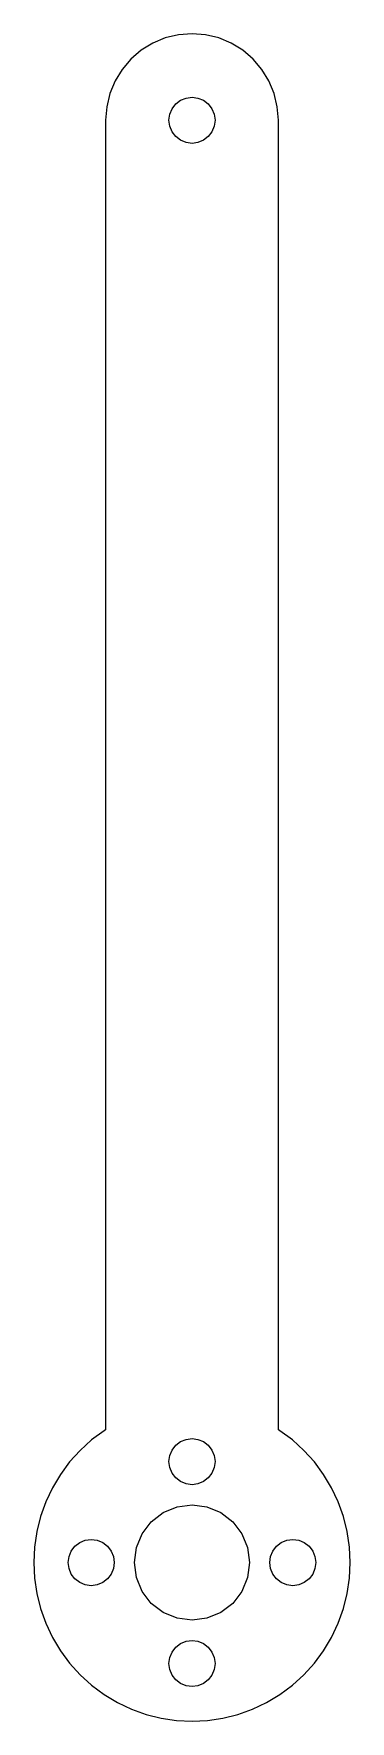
# Model space of a CAD drawing. Header units: metres. Extents: x -11 to 11, y -11 to 106.
import ezdxf

# ---------------------------------------------------------------- set-up
doc = ezdxf.new("R2010")
doc.units = ezdxf.units.M

msp = doc.modelspace()

# ---------------------------------------------------------------- linework, layer by layer
for p, q in [((-2.72394, 105.346), (-3.5267, 104.854)), ((-1.8541, 105.706), (-2.72394, 105.346)), ((-0.938599, 105.926), (-1.8541, 105.706)), ((0, 106), (-0.938599, 105.926)), ((0.938599, 105.926), (0, 106)), ((1.8541, 105.706), (0.938599, 105.926)), ((2.72394, 105.346), (1.8541, 105.706)), ((3.5267, 104.854), (2.72394, 105.346)), ((-4.24263, 104.243), (-4.8541, 103.527)), ((-3.5267, 104.854), (-4.24263, 104.243)), ((4.24263, 104.243), (3.5267, 104.854)), ((4.8541, 103.527), (4.24263, 104.243)), ((-4.8541, 103.527), (-5.34604, 102.724)), ((5.34604, 102.724), (4.8541, 103.527)), ((-5.70633, 101.854), (-5.92612, 100.939)), ((-5.34604, 102.724), (-5.70633, 101.854)), ((5.70633, 101.854), (5.34604, 102.724)), ((5.92612, 100.939), (5.70633, 101.854)), ((-5.92612, 100.939), (-6, 100)), ((-1.54547, 100.414), (-1.38564, 100.8)), ((-1.38564, 100.8), (-1.13136, 101.131)), ((-1.13136, 101.131), (-0.799988, 101.386)), ((-0.799988, 101.386), (-0.414108, 101.545)), ((-0.414108, 101.545), (0, 101.6)), ((0, 101.6), (0.414108, 101.545)), ((0.414108, 101.545), (0.799988, 101.386)), ((0.799988, 101.386), (1.13136, 101.131)), ((1.13136, 101.131), (1.38564, 100.8)), ((1.38564, 100.8), (1.54547, 100.414)), ((6, 100), (5.92612, 100.939)), ((-6, 100), (-6, 9.21286)), ((-1.59999, 100), (-1.54547, 100.414)), ((-1.54547, 99.5859), (-1.59999, 100)), ((-1.38564, 99.2), (-1.54547, 99.5859)), ((1.54547, 99.5859), (1.38564, 99.2)), ((1.54547, 100.414), (1.59999, 100)), ((1.59999, 100), (1.54547, 99.5859)), ((6, 9.21286), (6, 100)), ((-1.13136, 98.8686), (-1.38564, 99.2)), ((-0.799988, 98.6143), (-1.13136, 98.8686)), ((-0.414108, 98.4545), (-0.799988, 98.6143)), ((0, 98.4), (-0.414108, 98.4545)), ((0.414108, 98.4545), (0, 98.4)), ((0.799988, 98.6143), (0.414108, 98.4545)), ((1.13136, 98.8686), (0.799988, 98.6143)), ((1.38564, 99.2), (1.13136, 98.8686)), ((-6.97832, 8.50311), (-7.77817, 7.77817)), ((-6.11127, 9.14616), (-6.97832, 8.50311)), ((-6, 9.21286), (-6.11127, 9.14616)), ((-1.13136, 8.13136), (-0.799988, 8.38564)), ((-0.799988, 8.38564), (-0.414108, 8.54547)), ((-0.414108, 8.54547), (0, 8.59999)), ((0, 8.59999), (0.414108, 8.54547)), ((0.414108, 8.54547), (0.799988, 8.38564)), ((0.799988, 8.38564), (1.13136, 8.13136)), ((6.11127, 9.14616), (6, 9.21286)), ((6.97832, 8.50311), (6.11127, 9.14616)), ((7.77817, 7.77817), (6.97832, 8.50311)), ((-7.77817, 7.77817), (-8.50311, 6.97832)), ((-1.59999, 7), (-1.54547, 7.41411)), ((-1.54547, 7.41411), (-1.38564, 7.79999)), ((-1.38564, 7.79999), (-1.13136, 8.13136)), ((1.13136, 8.13136), (1.38564, 7.79999)), ((1.38564, 7.79999), (1.54547, 7.41411)), ((1.54547, 7.41411), (1.59999, 7)), ((8.50311, 6.97832), (7.77817, 7.77817)), ((-9.14616, 6.11127), (-9.70113, 5.18536)), ((-8.50311, 6.97832), (-9.14616, 6.11127)), ((-1.54547, 6.58588), (-1.59999, 7)), ((-1.38564, 6.2), (-1.54547, 6.58588)), ((-1.13136, 5.86862), (-1.38564, 6.2)), ((-0.799988, 5.61435), (-1.13136, 5.86862)), ((1.13136, 5.86862), (0.799988, 5.61435)), ((1.38564, 6.2), (1.13136, 5.86862)), ((1.54547, 6.58588), (1.38564, 6.2)), ((1.59999, 7), (1.54547, 6.58588)), ((9.14616, 6.11127), (8.50311, 6.97832)), ((9.70113, 5.18536), (9.14616, 6.11127)), ((-9.70113, 5.18536), (-10.1627, 4.2095)), ((-0.414108, 5.45451), (-0.799988, 5.61435)), ((0, 5.39999), (-0.414108, 5.45451)), ((0.414108, 5.45451), (0, 5.39999)), ((0.799988, 5.61435), (0.414108, 5.45451)), ((10.1627, 4.2095), (9.70113, 5.18536)), ((-10.1627, 4.2095), (-10.5263, 3.19313)), ((-2, 3.4641), (-1.03526, 3.86369)), ((-1.03526, 3.86369), (0, 4)), ((0, 4), (1.03526, 3.86369)), ((1.03526, 3.86369), (2, 3.4641)), ((10.5263, 3.19313), (10.1627, 4.2095)), ((-10.5263, 3.19313), (-10.7886, 2.14598)), ((-3.4641, 2), (-2.82841, 2.82841)), ((-2.82841, 2.82841), (-2, 3.4641)), ((2, 3.4641), (2.82841, 2.82841)), ((2.82841, 2.82841), (3.4641, 2)), ((10.7886, 2.14598), (10.5263, 3.19313)), ((-10.7886, 2.14598), (-10.947, 1.07819)), ((-8.13136, 1.13136), (-7.79999, 1.38564)), ((-7.79999, 1.38564), (-7.41411, 1.54547)), ((-7.41411, 1.54547), (-7, 1.59999)), ((-7, 1.59999), (-6.58588, 1.54547)), ((-6.58588, 1.54547), (-6.2, 1.38564)), ((-6.2, 1.38564), (-5.86862, 1.13136)), ((-3.86369, 1.03526), (-3.4641, 2)), ((3.4641, 2), (3.86369, 1.03526)), ((5.86862, 1.13136), (6.2, 1.38564)), ((6.2, 1.38564), (6.58588, 1.54547)), ((6.58588, 1.54547), (7, 1.59999)), ((7, 1.59999), (7.41411, 1.54547)), ((7.41411, 1.54547), (7.79999, 1.38564)), ((7.79999, 1.38564), (8.13136, 1.13136)), ((10.947, 1.07819), (10.7886, 2.14598)), ((-10.947, 1.07819), (-11, 0)), ((-11, 0), (-10.947, -1.07819)), ((-8.59999, 0), (-8.54547, 0.414108)), ((-8.54547, -0.414108), (-8.59999, 0)), ((-8.54547, 0.414108), (-8.38564, 0.799988)), ((-8.38564, 0.799988), (-8.13136, 1.13136)), ((-5.86862, 1.13136), (-5.61435, 0.799988)), ((-5.61435, 0.799988), (-5.45451, 0.414108)), ((-5.45451, 0.414108), (-5.39999, 0)), ((-5.39999, 0), (-5.45451, -0.414108)), ((-4, 0), (-3.86369, 1.03526)), ((-3.86369, -1.03526), (-4, 0)), ((3.86369, 1.03526), (4, 0)), ((4, 0), (3.86369, -1.03526)), ((5.39999, 0), (5.45451, 0.414108)), ((5.45451, -0.414108), (5.39999, 0)), ((5.45451, 0.414108), (5.61435, 0.799988)), ((5.61435, 0.799988), (5.86862, 1.13136)), ((8.13136, 1.13136), (8.38564, 0.799988)), ((8.38564, 0.799988), (8.54547, 0.414108)), ((8.54547, 0.414108), (8.59999, 0)), ((8.59999, 0), (8.54547, -0.414108)), ((11, 0), (10.947, 1.07819)), ((10.947, -1.07819), (11, 0)), ((-10.947, -1.07819), (-10.7886, -2.14598)), ((-8.38564, -0.799988), (-8.54547, -0.414108)), ((-8.13136, -1.13136), (-8.38564, -0.799988)), ((-7.79999, -1.38564), (-8.13136, -1.13136)), ((-5.86862, -1.13136), (-6.2, -1.38564)), ((-5.61435, -0.799988), (-5.86862, -1.13136)), ((-5.45451, -0.414108), (-5.61435, -0.799988)), ((-3.4641, -2), (-3.86369, -1.03526)), ((3.86369, -1.03526), (3.4641, -2)), ((5.61435, -0.799988), (5.45451, -0.414108)), ((5.86862, -1.13136), (5.61435, -0.799988)), ((6.2, -1.38564), (5.86862, -1.13136)), ((8.13136, -1.13136), (7.79999, -1.38564)), ((8.38564, -0.799988), (8.13136, -1.13136)), ((8.54547, -0.414108), (8.38564, -0.799988)), ((10.7886, -2.14598), (10.947, -1.07819)), ((-10.7886, -2.14598), (-10.5263, -3.19313)), ((-7.41411, -1.54547), (-7.79999, -1.38564)), ((-7, -1.59999), (-7.41411, -1.54547)), ((-6.58588, -1.54547), (-7, -1.59999)), ((-6.2, -1.38564), (-6.58588, -1.54547)), ((-2.82841, -2.82841), (-3.4641, -2)), ((3.4641, -2), (2.82841, -2.82841)), ((6.58588, -1.54547), (6.2, -1.38564)), ((7, -1.59999), (6.58588, -1.54547)), ((7.41411, -1.54547), (7, -1.59999)), ((7.79999, -1.38564), (7.41411, -1.54547)), ((10.5263, -3.19313), (10.7886, -2.14598)), ((-10.5263, -3.19313), (-10.1627, -4.2095)), ((-2, -3.4641), (-2.82841, -2.82841)), ((-1.03526, -3.86369), (-2, -3.4641)), ((2, -3.4641), (1.03526, -3.86369)), ((2.82841, -2.82841), (2, -3.4641)), ((10.1627, -4.2095), (10.5263, -3.19313)), ((-10.1627, -4.2095), (-9.70113, -5.18536)), ((0, -4), (-1.03526, -3.86369)), ((1.03526, -3.86369), (0, -4)), ((9.70113, -5.18536), (10.1627, -4.2095)), ((-9.70113, -5.18536), (-9.14616, -6.11127)), ((-1.13136, -5.86862), (-0.799988, -5.61435)), ((-0.799988, -5.61435), (-0.414108, -5.45451)), ((-0.414108, -5.45451), (0, -5.39999)), ((0, -5.39999), (0.414108, -5.45451)), ((0.414108, -5.45451), (0.799988, -5.61435)), ((0.799988, -5.61435), (1.13136, -5.86862)), ((9.14616, -6.11127), (9.70113, -5.18536)), ((-9.14616, -6.11127), (-8.50311, -6.97832)), ((-8.50311, -6.97832), (-7.77817, -7.77817)), ((-1.59999, -7), (-1.54547, -6.58588)), ((-1.54547, -7.41411), (-1.59999, -7)), ((-1.54547, -6.58588), (-1.38564, -6.2)), ((-1.38564, -6.2), (-1.13136, -5.86862)), ((1.13136, -5.86862), (1.38564, -6.2)), ((1.38564, -6.2), (1.54547, -6.58588)), ((1.54547, -6.58588), (1.59999, -7)), ((1.59999, -7), (1.54547, -7.41411)), ((7.77817, -7.77817), (8.50311, -6.97832)), ((8.50311, -6.97832), (9.14616, -6.11127)), ((-7.77817, -7.77817), (-6.97832, -8.50311)), ((-1.38564, -7.79999), (-1.54547, -7.41411)), ((-1.13136, -8.13136), (-1.38564, -7.79999)), ((-0.799988, -8.38564), (-1.13136, -8.13136)), ((1.13136, -8.13136), (0.799988, -8.38564)), ((1.38564, -7.79999), (1.13136, -8.13136)), ((1.54547, -7.41411), (1.38564, -7.79999)), ((6.97832, -8.50311), (7.77817, -7.77817)), ((-6.97832, -8.50311), (-6.11127, -9.14616)), ((-6.11127, -9.14616), (-5.18536, -9.70113)), ((-0.414108, -8.54547), (-0.799988, -8.38564)), ((0, -8.59999), (-0.414108, -8.54547)), ((0.414108, -8.54547), (0, -8.59999)), ((0.799988, -8.38564), (0.414108, -8.54547)), ((5.18536, -9.70113), (6.11127, -9.14616)), ((6.11127, -9.14616), (6.97832, -8.50311)), ((-5.18536, -9.70113), (-4.2095, -10.1627)), ((-4.2095, -10.1627), (-3.19313, -10.5263)), ((-3.19313, -10.5263), (-2.14598, -10.7886)), ((2.14598, -10.7886), (3.19313, -10.5263)), ((3.19313, -10.5263), (4.2095, -10.1627)), ((4.2095, -10.1627), (5.18536, -9.70113)), ((-2.14598, -10.7886), (-1.07819, -10.947)), ((-1.07819, -10.947), (0, -11)), ((0, -11), (1.07819, -10.947)), ((1.07819, -10.947), (2.14598, -10.7886))]:
    msp.add_line(p, q)

doc.saveas('drawing.dxf')
